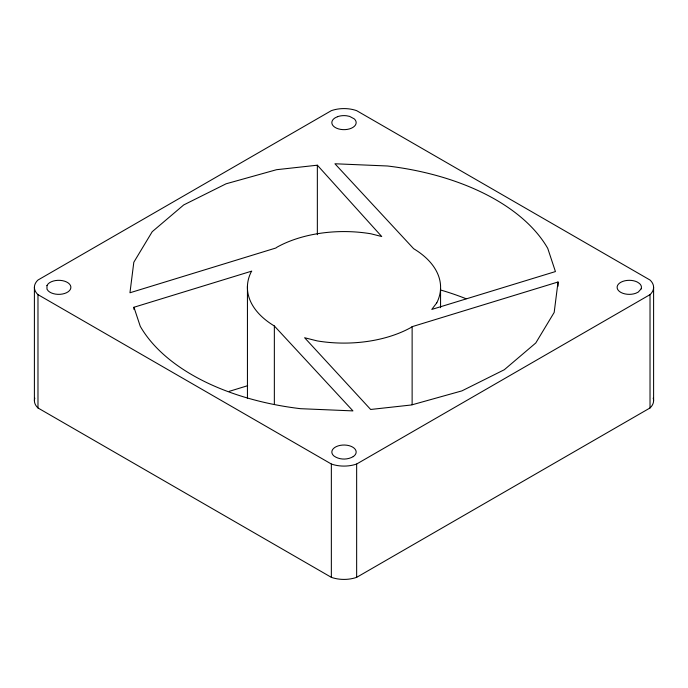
<?xml version="1.0" encoding="UTF-8"?>
<svg xmlns="http://www.w3.org/2000/svg" width="688" height="688" viewBox="0 0 688 688"><rect width="100%" height="100%" fill="white"/><g stroke="black" fill="none" stroke-linecap="round" stroke-linejoin="round"><path stroke-width="1.03" d="M558.037 281.994L554.184 312.429L535.78 342.977L504.295 369.74L461.897 390.887L411.458 404.974L370.651 409.472L304.621 337.739L317.142 340.895A96.587 55.762 0 0 0 410.917 327.548L412.129 326.671L558.037 281.994L558.037 286.268M37.978 294.636L331.349 464.022A24.149 13.941 0 0 0 356.651 464.022L650.022 294.636A24.149 13.941 0 0 0 650.022 280.033L356.651 110.656A24.149 13.941 0 0 0 331.349 110.656L37.978 280.033A24.149 13.941 0 0 0 37.978 294.636L37.978 407.967L331.349 577.344A24.149 13.941 0 0 0 356.651 577.344L650.022 407.967A24.149 13.941 0 0 0 653.196 398.111M133.945 307.261L251.774 271.115L251.223 271.829A96.587 55.762 0 0 0 274.349 325.974L352.953 410.899L300.544 408.689A214.63 123.917 0 0 1 140.249 326.284L133.945 307.261L133.945 309.394M229.233 391.352L247.671 385.693M317.349 165.197L276.542 169.704L226.103 183.791L183.705 204.938L152.22 231.693L133.816 262.248L129.955 292.77L275.871 248.007L277.083 247.13A96.587 55.762 0 0 1 370.858 233.774L381.72 236.517L317.349 165.197L317.349 234.694M653.6 287.335L653.6 400.665M650.022 294.636L650.022 407.967M440.561 288.453L440.561 307.699M412.129 326.671L412.129 404.716M356.651 464.022L356.651 577.344M331.349 464.022L331.349 577.344M274.349 325.974L274.349 404.011M247.439 286.225L247.439 398.481M34.4 287.335L34.4 400.665M37.978 407.967A24.149 13.941 0 0 1 34.804 398.111M440.372 289.94A214.63 123.917 0 0 1 466.068 298.738M46.973 285.52L46.973 289.158L48.186 290.852A12.16 7.018 0 0 0 66.538 292.718A12.16 7.018 0 0 0 66.538 281.96A12.16 7.018 0 0 0 48.186 283.826L46.973 285.52M641.156 288.857L638.249 292.082L635.815 293.26A12.16 7.018 0 0 1 619.63 291.609A12.16 7.018 0 0 1 621.066 282.157A12.16 7.018 0 0 1 637.501 282.157L639.539 283.559A12.16 7.018 0 0 1 641.156 288.857M436.777 302.84L431.772 309.437L555.431 271.571L547.751 248.385A214.63 123.917 0 0 0 387.456 165.989L334.927 163.77L413.651 248.703A96.587 55.762 0 0 1 436.777 302.84M353.193 456.643C347.38 459.997 339.433 459.962 333.929 455.981A12.16 7.018 0 0 1 336.329 446.598A12.16 7.018 0 0 1 352.738 447.157A12.16 7.018 0 0 1 353.193 456.643M337.498 116.702L335.056 117.872A12.16 7.018 0 0 0 335.004 127.357A12.16 7.018 0 0 0 351.379 128.217A12.16 7.018 0 0 0 354.277 118.878L349.65 116.41L346.666 115.782A12.16 7.018 0 0 0 337.498 116.702"/></g></svg>
